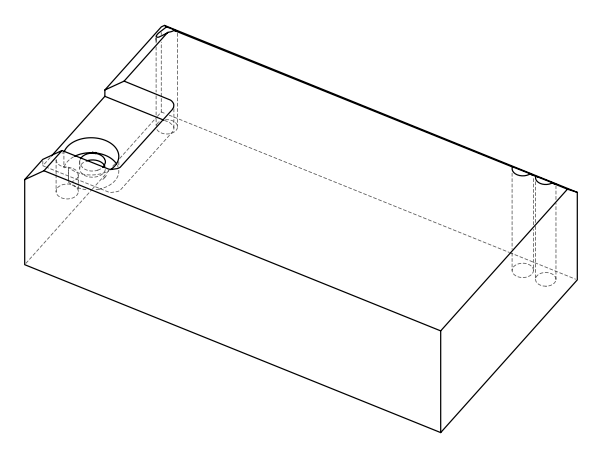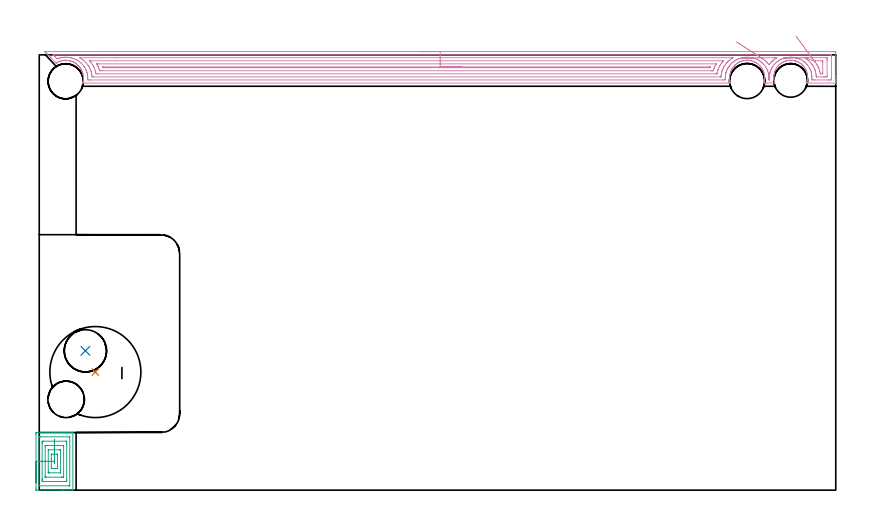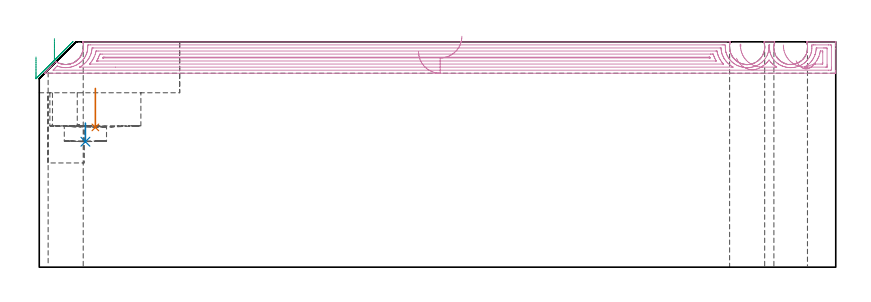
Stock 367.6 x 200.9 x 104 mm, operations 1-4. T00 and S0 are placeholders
(PLAN: 19 operations, 13 tool changes, 38.1 min)
(1 INDEXABLE_INSERT_DRILL_BLIND_HOLE_FROM_SOLID | STEP1POCKET | NXT0302_036 | 0.08 min | 54020 mm3)
(2 INDEXABLE_INSERT_DRILL_BLIND_HOLE_FROM_SOLID_1 | STEP1POCKET_2 | NXT0302_010 | 0.04 min | 2025 mm3)
(3 AREA_MILL | FG_CHAMFER_SURFACE | UGT0205_001 | 1.66 min | 4932 mm3)
(4 AREA_MILL_1 | FG_CHAMFER_SURFACE_1 | UGT0205_001 | 16.6 min | 38607 mm3)
(5 AREA_MILL_2 | FG_CHAMFER_SURFACE_2 | UGT0205_001 | 4.2 min | 11826 mm3)
(6 MILL_SLOT | SLOT_PARTIAL_RECTANGULAR | UGT0201_133 | Follow Part, ap 3.75, ae 75% | 12.02 min | 103542 mm3)
(7 MILL_BLIND_HOLE_FROM_SOLID_MATERIAL | STEP1POCKET_1 | UGT0201_133 | Spiral | 0.28 min | 4954 mm3)
(8 SPOT_DRILL | STEP1HOLE | NXT0321_9005460120000 | 0.03 min | 0 mm3)
(9 SPOT_DRILL_1 | STEP1HOLE_1 | NXT0321_9005460120000 | 0.03 min | 1 mm3)
(10 SPOT_DRILL_2 | STEP1HOLE_2 | NXT0321_9005460120000 | 0.03 min | 4 mm3)
(11 DRILL_BLIND_HOLE_INTO_CENTER | STEP1HOLE | NXT0301_077 | 0.07 min | 813 mm3)
(12 GUN_DRILL_THROUGH_HOLE | STEP1HOLE | UGT0307_007 | 0.53 min | 6999 mm3)
(13 DRILL_TO_ENLARGE_THROUGH_HOLE | STEP1HOLE | UGT0301_286 | 0.45 min | 12340 mm3)
(14 DRILL_BLIND_HOLE_INTO_CENTER_1 | STEP1HOLE_1 | UGT0301_185 | 0.05 min | 174 mm3)
(15 GUN_DRILL_THROUGH_HOLE_1 | STEP1HOLE_1 | UGT0307_002 | 0.51 min | 2680 mm3)
(16 SPADE_DRILL_TO_ENLARGE_THROUGH_HOLE | STEP1HOLE_1 | UGT0306_006 | 0.45 min | 16118 mm3)
(17 DRILL_BLIND_HOLE_INTO_CENTER_2 | STEP1HOLE_2 | NXT0301_077 | 0.07 min | 1056 mm3)
(18 GUN_DRILL_THROUGH_HOLE_2 | STEP1HOLE_2 | UGT0307_007 | 0.53 min | 6986 mm3)
(19 DRILL_TO_ENLARGE_THROUGH_HOLE_1 | STEP1HOLE_2 | UGT0301_286 | 0.45 min | 12721 mm3)
(TOOL NXT0302_036 | Index. Insert Drill 42mm [880-D4200L50-05] | D42 PA176 FL210 Z2)
(TOOL NXT0302_010 | Index. Insert Drill 19.5mm [880-D1950L25-05] | D19.5 PA176 FL98 Z2)
(TOOL UGT0205_001 | Chamfer Mill 20 x 3 x 45 deg. | D20 FL50 Z2)
(TOOL UGT0201_133 | Carbide End Mill 15.0 | D15 FL30 Z4)
(TOOL NXT0321_9005460120000 | NC Spot Drill, 142deg, 12mm, Carbide, Uncoated | D12 PA142 FL30 Z2)
(TOOL NXT0301_077 | Carbide Drill 10.6mm [860.1-1060-053A1-MM 2214] | D10.6 PA140 FL71 Z2)
(TOOL UGT0307_007 | Gun Drill 10 mm | D10 PA130 FL24 Z1)
(TOOL UGT0301_286 | Twist Drill 16.2 mm | D16.2 PA118 FL125 Z2)
(TOOL UGT0301_185 | Twist Drill 6.3 mm | D6.3 PA118 FL61 Z2)
(TOOL UGT0307_002 | Gun Drill 6 mm | D6 PA130 FL24 Z1)
(TOOL UGT0306_006 | Spade Drill 15.5mm | D15.5 PA132 FL10 Z2)
(OP 1 INDEXABLE_INSERT_DRILL_BLIND_HOLE_FROM_SOLID)
G17 G21 G94 G90
T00 M6
G54
G17 G0 G90 X25.9 Y54.5 S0 M3
G43 Z114. H1
G94 G81 G98 Z64.5 F250. R82.5
G80
M5
M2
(OP 2 INDEXABLE_INSERT_DRILL_BLIND_HOLE_FROM_SOLID_1)
G17 G21 G94 G90
T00 M6
G54
G17 G0 G90 X21.3 Y64.3 S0 M3
G43 Z114. H1
G94 G81 G98 Z57.9 F250. R66.5
G80
M5
M2
(OP 3 AREA_MILL)
G17 G21 G94 G90
T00 M6
G54
G17 G0 G90 X-1.5 Y3.3 S1061 M3
G43 Z114. H0
Z97.
G94 G1 Y3.338 Z96.128 F250.
Y3.452 Z95.263
Y3.641 Z94.412
Y3.903 Z93.58
Y4.237 Z92.774
Y4.64 Z92.
Y5.109 Z91.264
Y5.64 Z90.572
Y6.229 Z89.929
Y6.872 Z89.34
Y7.564 Z88.808
Y8.3 Z88.34
Y9.074 Z87.937
Y9.88 Z87.603
Y10.712 Z87.341
Y11.564 Z87.152
Y12.428 Z87.038
Y13.3 Z87.
Y25.752
X-1.497 Y26.115 Z87.003
X-1.491 Y26.593 Z87.005
X-1.461 Y26.597 Z87.034
X-0.978 Y26.6 Z87.517
X10.546 Z99.039
X11.347 Z99.846
X11.432 Z99.931
X15.4 Z103.898
X15.493 Y26.594 Z103.989
X15.495 Y26.592 Z103.991
X15.5 Y26.557 Z104.
Y0.043
X15.495 Y0.008 Z103.991
X15.493 Y0.005 Z103.989
X15.399 Y0. Z103.898
X11.347 Z99.846
X10.546 Z99.039
X-1.201 Y0.001 Z87.295
X-1.462 Y0.003 Z87.034
X-1.491 Y0.007 Z87.005
X-1.497 Y0.485 Z87.003
X-1.5 Y1.005 Z87.
Y13.3
X-0.086 Z88.414
Y24.342
X-0.081 Y24.566 Z88.419
X-0.08 Y24.585 Z88.42
X-0.015 Y24.591 Z88.485
X0.12 Y24.597 Z88.62
X0.289 Y24.599 Z88.789
X0.542 Y24.6 Z89.042
X14.013 Y24.599 Z102.513
X14.041 Y24.597 Z102.541
X14.068 Y24.59 Z102.568
X14.079 Y24.584 Z102.579
X14.081 Y24.564 Z102.581
X14.086 Y24.354 Z102.586
Y2.258
X14.081 Y2.034 Z102.581
X14.079 Y2.015 Z102.579
X14.014 Y2.009 Z102.514
X13.88 Y2.003 Z102.38
X13.711 Y2.001 Z102.211
X13.458 Y2. Z101.958
X-0.013 Y2.001 Z88.487
X-0.041 Y2.003 Z88.459
X-0.069 Y2.01 Z88.431
X-0.079 Y2.016 Z88.421
X-0.081 Y2.036 Z88.419
X-0.086 Y2.246 Z88.414
Y13.3
X1.328 Z89.828
X1.329 Y21.696 Z89.829
X1.33 Y22.046 Z89.83
X1.335 Y22.58 Z89.835
X1.662 Y22.599 Z90.162
X1.681 Y22.6 Z90.181
X12.319 Y22.599 Z100.819
X12.664 Y22.58 Z101.164
X12.669 Y22.231 Z101.169
X12.671 Y21.696 Z101.171
Y21.345
Y4.904
X12.67 Y4.554 Z101.17
X12.664 Y4.02 Z101.164
X12.338 Y4.001 Z100.838
X12.319 Y4. Z100.819
X1.681 Y4.001 Z90.181
X1.335 Y4.02 Z89.835
X1.331 Y4.369 Z89.831
X1.329 Y4.904 Z89.829
X1.328 Y5.255 Z89.828
Y13.3
X2.743 Z91.243
Y20.283
X2.745 Y20.461 Z91.245
X2.747 Y20.549 Z91.247
X2.749 Y20.585 Z91.249
X2.789 Y20.591 Z91.289
X3.454 Y20.599 Z91.954
X3.667 Y20.6 Z92.167
X10.76 Y20.598 Z99.26
X11.235 Y20.59 Z99.735
X11.251 Y20.582 Z99.751
X11.253 Y20.557 Z99.753
X11.255 Y20.492 Z99.755
X11.257 Y20.363 Z99.757
Y20.103
Y6.317
X11.255 Y6.139 Z99.755
X11.253 Y6.051 Z99.753
X11.251 Y6.015 Z99.751
X11.211 Y6.009 Z99.711
X10.546 Y6.001 Z99.046
X10.333 Y6. Z98.833
X3.24 Y6.001 Z91.74
X2.764 Y6.01 Z91.264
X2.749 Y6.018 Z91.249
X2.747 Y6.043 Z91.247
X2.745 Y6.108 Z91.245
X2.743 Y6.237 Z91.243
Y6.497
Y13.3
X4.157 Z92.657
X4.158 Y18.343 Z92.658
X4.161 Y18.527 Z92.661
X4.164 Y18.577 Z92.664
X4.167 Y18.591 Z92.667
X4.176 Y18.593 Z92.676
X4.231 Y18.597 Z92.731
X4.341 Y18.599 Z92.841
X9.219 Y18.6 Z97.719
X9.659 Y18.598 Z98.159
X9.806 Y18.595 Z98.306
X9.83 Y18.591 Z98.33
X9.836 Y18.588 Z98.336
X9.838 Y18.563 Z98.338
X9.841 Y18.466 Z98.341
X9.843 Y18.344 Z98.343
Y18.161
X9.842 Y8.257 Z98.342
X9.839 Y8.073 Z98.339
X9.836 Y8.023 Z98.336
X9.833 Y8.009 Z98.333
X9.824 Y8.007 Z98.324
X9.769 Y8.003 Z98.269
X9.659 Y8.001 Z98.159
X4.781 Y8. Z93.281
X4.341 Y8.002 Z92.841
X4.194 Y8.005 Z92.694
X4.17 Y8.009 Z92.67
X4.164 Y8.012 Z92.664
X4.162 Y8.037 Z92.662
X4.158 Y8.134 Z92.658
X4.157 Y8.622 Z92.657
Y13.3
X5.571 Z94.071
Y14.283
Y16.05
X5.572 Y16.393 Z94.072
X5.575 Y16.528 Z94.075
X5.578 Y16.586 Z94.078
X5.699 Y16.593 Z94.199
X5.907 Y16.599 Z94.407
X8.232 Z96.732
X8.342 Y16.595 Z96.842
X8.412 Y16.59 Z96.912
X8.422 Y16.57 Z96.922
X8.425 Y16.393 Z96.925
X8.428 Y15.853 Z96.928
X8.429 Y10.55 Z96.929
X8.428 Y10.207 Z96.928
X8.425 Y10.072 Z96.925
X8.422 Y10.014 Z96.922
X8.301 Y10.007 Z96.801
X8.093 Y10.001 Z96.593
X5.768 Z94.268
X5.658 Y10.005 Z94.158
X5.588 Y10.01 Z94.088
X5.578 Y10.03 Z94.078
X5.575 Y10.207 Z94.075
X5.571 Y10.747 Z94.071
Y13.3
X6.985 Z95.485
Y13.742
Y13.756
X7. Y14.195 Z95.5
X7.014 Y13.742 Z95.514
X7.015 Y13.727 Z95.515
Y12.858
X7.014 Y12.844 Z95.514
X7. Y12.408 Z95.5
X6.985 Y12.858 Z95.485
Y12.873
Y13.3
Y14.172 Z95.523
Y15.037 Z95.637
Y15.888 Z95.826
Y16.72 Z96.088
Y17.526 Z96.422
Y18.3 Z96.825
Y19.036 Z97.294
Y19.728 Z97.825
Y20.371 Z98.414
Y20.96 Z99.057
Y21.492 Z99.75
Y21.96 Z100.485
Y22.363 Z101.259
Y22.697 Z102.065
Y22.959 Z102.897
Y23.148 Z103.749
Y23.262 Z104.614
Y23.3 Z105.485
G0 Z114.
M5
M2
(OP 4 AREA_MILL_1)
G17 G21 G94 G90
T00 M6
G54
G17 G0 G90 X175.05 Y202.4 S1061 M3
G43 Z114. H0
Z99.5
G94 G1 X175.088 Z98.629 F250.
X175.202 Z97.764
X175.391 Z96.912
X175.653 Z96.08
X175.987 Z95.274
X176.39 Z94.5
X176.859 Z93.764
X177.39 Z93.072
X177.979 Z92.429
X178.622 Z91.84
X179.314 Z91.309
X180.05 Z90.84
X180.824 Z90.437
X181.63 Z90.103
X182.462 Z89.841
X183.314 Z89.652
X184.179 Z89.538
X185.05 Z89.5
X366.397
X366.973 Y202.398 Z89.502
X367.543 Y202.393 Z89.504
X367.592 Y202.392 Z89.506
X367.596 Y201.826 Z90.071
X367.6 Y201.202 Z90.695
Y191.144 Z100.751
Y189.722 Z102.175
Y189.364 Z102.531
Y188.648 Z103.252
Y188.361 Z103.538
Y187.952 Z103.94
X367.59 Y187.903 Z103.988
X367.42 Y187.9 Z104.
X354.458
X354.131 Y187.906 Z103.992
X354.219 Y188.207 Z103.692
X354.258 Y188.336 Z103.563
X354.373 Y188.737 Z103.162
X354.468 Y189.221 Z102.679
X354.535 Y189.665 Z102.235
X354.576 Y190.107 Z101.793
X354.592 Y190.551 Z101.349
X354.583 Y190.994 Z100.906
X354.547 Y191.436 Z100.464
X354.486 Y191.88 Z100.02
X354.403 Y192.322 Z99.578
X354.371 Y192.473 Z99.427
X354.265 Y192.842 Z99.058
X354.15 Y193.207 Z98.692
X353.969 Y193.652 Z98.245
X353.892 Y193.815 Z98.08
X353.791 Y194.034 Z97.864
X353.764 Y194.092 Z97.806
X353.564 Y194.465 Z97.432
X353.477 Y194.626 Z97.27
X353.247 Y194.977 Z96.92
X352.927 Y195.41 Z96.488
X352.584 Y195.829 Z96.068
X352.553 Y195.862 Z96.034
X352.13 Y196.276 Z95.619
X351.69 Y196.673 Z95.225
X351.594 Y196.749 Z95.15
X351.2 Y197.029 Z94.871
X350.796 Y197.292 Z94.608
X350.482 Y197.469 Z94.431
X350.435 Y197.494 Z94.406
X350.161 Y197.634 Z94.264
X349.988 Y197.711 Z94.186
X349.903 Y197.749 Z94.149
X349.826 Y197.779 Z94.119
X349.541 Y197.888 Z94.006
X349.458 Y197.922 Z93.975
X349.321 Y197.969 Z93.931
X349.102 Y198.042 Z93.858
X349.009 Y198.072 Z93.827
X348.647 Y198.168 Z93.731
X348.564 Y198.19 Z93.709
X348.116 Y198.281 Z93.619
X347.67 Y198.343 Z93.556
X347.222 Y198.383 Z93.514
X347.095 Y198.387 Z93.506
X346.999 Y198.392 Z93.502
X346.911
X346.608 Z93.503
X346.329 Y198.379 Z93.517
X345.882 Y198.337 Z93.559
X345.518 Y198.283 Z93.613
X345.435 Y198.271 Z93.626
X344.987 Y198.176 Z93.719
X344.542 Y198.056 Z93.841
X344.386 Y198.004 Z93.894
X344.284 Y197.969 Z93.928
X344.177 Y197.931 Z93.963
X344.093 Y197.904 Z93.992
X344.06 Y197.891 Z94.006
X343.73 Y197.76 Z94.135
X343.648 Y197.729 Z94.168
X343.547 Y197.684 Z94.215
X343.438 Y197.634 Z94.264
X343.093 Y197.453 Z94.442
X342.755 Y197.261 Z94.636
X342.376 Y197.013 Z94.885
X342.006 Y196.749 Z95.15
X341.942 Y196.697 Z95.202
X341.861 Y196.633 Z95.266
X341.446 Y196.257 Z95.642
X341.048 Y195.864 Z96.036
X340.968 Y195.775 Z96.124
X340.871 Y195.655 Z96.243
X340.823 Y195.595 Z96.301
X340.75 Y195.505 Z96.393
X340.65 Y195.382 Z96.517
X340.354 Y194.978 Z96.921
X340.074 Y194.544 Z97.356
X339.835 Y194.093 Z97.807
X339.631 Y193.653 Z98.247
X339.457 Y193.207 Z98.692
X339.367 Y192.924 Z98.975
X339.316 Y192.766 Z99.133
X339.26 Y192.56 Z99.34
X339.196 Y192.322 Z99.578
X339.181 Y192.26 Z99.64
X339.108 Y191.849 Z100.051
X339.052 Y191.436 Z100.464
X339.017 Y190.994 Z100.906
X339.008 Y190.551 Z101.349
X339.024 Y190.107 Z101.793
X339.064 Y189.665 Z102.235
X339.115 Y189.302 Z102.598
X339.181 Y188.94 Z102.96
X339.22 Y188.78 Z103.12
X339.344 Y188.333 Z103.565
X339.415 Y188.098 Z103.797
X339.47 Y187.903 Z103.989
X339.26 Y187.9 Z104.
X334.79
X334.448 Y187.906 Z103.992
X334.527 Y188.237 Z103.661
X334.551 Y188.33 Z103.568
X334.65 Y188.779 Z103.12
X334.713 Y189.119 Z102.78
X334.766 Y189.665 Z102.235
X334.789 Y190.108 Z101.792
X334.788 Y190.551 Z101.349
X334.762 Y190.994 Z100.906
X334.713 Y191.481 Z100.419
X334.634 Y191.902 Z99.997
X334.536 Y192.321 Z99.578
X334.406 Y192.767 Z99.133
X334.351 Y192.924 Z98.975
X334.251 Y193.207 Z98.692
X334.064 Y193.652 Z98.246
X333.986 Y193.815 Z98.083
X333.855 Y194.092 Z97.806
X333.82 Y194.159 Z97.739
X333.759 Y194.26 Z97.639
X333.571 Y194.573 Z97.326
X333.301 Y194.978 Z96.921
X333.171 Y195.15 Z96.748
X332.926 Y195.477 Z96.422
X332.756 Y195.673 Z96.227
X332.578 Y195.863 Z96.035
X332.033 Y196.39 Z95.509
X331.817 Y196.574 Z95.326
X331.594 Y196.749 Z95.15
X331.333 Y196.93 Z94.966
X331.214 Y197.014 Z94.884
X331.139 Y197.066 Z94.831
X330.696 Y197.333 Z94.564
X330.391 Y197.5 Z94.399
X330.246 Y197.579 Z94.32
X330.209 Y197.597 Z94.302
X330.134 Y197.635 Z94.265
X329.873 Y197.743 Z94.153
X329.745 Y197.797 Z94.099
X329.352 Y197.944 Z93.951
X328.907 Y198.084 Z93.814
X328.459 Y198.197 Z93.7
X328.11 Y198.266 Z93.633
X328.013 Y198.284 Z93.614
X327.638 Y198.334 Z93.561
X327.565 Y198.345 Z93.551
X327.434 Y198.355 Z93.541
X327.119 Y198.38 Z93.514
X326.906 Y198.386 Z93.504
X326.853 Y198.389 Z93.503
X326.807 Y198.392
X326.745 Y198.394 Z93.5
X326.68 Y198.397 Z93.499
X326.672
X326.511 Y198.389 Z93.504
X326.452 Y198.387 Z93.507
X326.421 Y198.384 Z93.508
X326.225 Y198.376 Z93.517
X325.851 Y198.343 Z93.55
X325.778 Y198.337 Z93.558
X325.578 Y198.309 Z93.588
X325.404 Y198.283 Z93.612
X325.33 Y198.274 Z93.624
X325.104 Y198.228 Z93.668
X324.957 Y198.197 Z93.696
X324.885 Y198.183 Z93.711
X324.436 Y198.067 Z93.829
X324.358 Y198.043 Z93.854
X323.991 Y197.927 Z93.971
X323.616 Y197.782 Z94.114
X323.461 Y197.718 Z94.182
X323.354 Y197.672 Z94.227
X323.267 Y197.634 Z94.264
X323.169 Y197.585 Z94.313
X323.098 Y197.549 Z94.348
X322.647 Y197.301 Z94.597
X322.281 Y197.079 Z94.821
X322.204 Y197.031 Z94.867
X322.065 Y196.93 Z94.966
X321.977 Y196.867 Z95.029
X321.896 Y196.809 Z95.087
X321.81 Y196.748 Z95.149
X321.492 Y196.485 Z95.41
X321.381 Y196.395 Z95.504
X321.311 Y196.337 Z95.562
X321.237 Y196.265 Z95.634
X321.16 Y196.188 Z95.707
X321.083 Y196.114 Z95.784
X320.929 Y195.963 Z95.935
X320.857 Y195.892 Z96.004
X320.827 Y195.863 Z96.034
X320.785 Y195.817 Z96.082
X320.666 Y195.684 Z96.214
X320.588 Y195.595 Z96.3
X320.487 Y195.483 Z96.414
X320.417 Y195.406 Z96.492
X320.098 Y194.978 Z96.921
X319.81 Y194.54 Z97.359
X319.685 Y194.328 Z97.57
X319.644 Y194.26 Z97.637
X319.593 Y194.174 Z97.726
X319.545 Y194.092 Z97.807
X319.327 Y193.632 Z98.265
X319.217 Y193.37 Z98.526
X319.149 Y193.207 Z98.692
X319.146 Y193.199 Z98.7
X319.049 Y192.924 Z98.974
X318.994 Y192.766 Z99.133
X318.892 Y192.418 Z99.482
X318.864 Y192.322 Z99.578
X318.798 Y192.034 Z99.866
X318.763 Y191.88 Z100.019
X318.688 Y191.436 Z100.464
X318.63 Y190.972 Z100.928
X318.616 Y190.551 Z101.349
X318.628 Y189.665 Z102.235
X318.63 Y189.628 Z102.272
X318.682 Y189.203 Z102.697
X318.699 Y189.101 Z102.799
X318.751 Y188.779 Z103.12
X318.852 Y188.317 Z103.58
X318.894 Y188.15 Z103.746
X318.951 Y187.904 Z103.99
X318.699 Y187.9 Z104.
X20.112
X20.083 Y187.905 Z103.993
X20.087 Y187.95 Z103.949
X20.112 Y188.062 Z103.838
X20.183 Y188.337 Z103.563
X20.216 Y188.484 Z103.416
X20.27 Y188.78 Z103.12
X20.333 Y189.222 Z102.678
X20.374 Y189.665 Z102.235
X20.392 Y190.108 Z101.792
X20.385 Y190.551 Z101.349
X20.355 Y190.994 Z100.906
X20.297 Y191.436 Z100.464
X20.197 Y192.002 Z99.898
X20.159 Y192.162 Z99.738
X20.117 Y192.322 Z99.578
X19.979 Y192.765 Z99.131
X19.921 Y192.924 Z98.97
X19.82 Y193.206 Z98.691
X19.813 Y193.223 Z98.675
X19.628 Y193.653 Z98.246
X19.549 Y193.815 Z98.083
X19.412 Y194.092 Z97.806
X19.304 Y194.29 Z97.608
X19.218 Y194.426 Z97.472
X19.087 Y194.638 Z97.261
X18.853 Y194.978 Z96.921
X18.771 Y195.083 Z96.816
X18.719 Y195.15 Z96.748
X18.545 Y195.376 Z96.524
X18.41 Y195.549 Z96.35
X18.27 Y195.709 Z96.19
X18.125 Y195.863 Z96.036
X17.825 Y196.156 Z95.743
X17.728 Y196.244 Z95.655
X17.517 Y196.438 Z95.461
X17.326 Y196.596 Z95.304
X17.296 Y196.619 Z95.281
X17.128 Y196.749 Z95.15
X16.943 Y196.876 Z95.023
X16.835 Y196.951 Z94.949
X16.646 Y197.079 Z94.818
X16.623 Y197.095 Z94.803
X16.537 Y197.146 Z94.751
X16.18 Y197.358 Z94.54
X15.73 Y197.599 Z94.299
X15.655 Y197.633 Z94.263
X15.643 Y197.638 Z94.258
X14.836 Y197.953 Z93.946
X14.485 Y198.063 Z93.836
X14.391 Y198.091 Z93.805
X14.302 Y198.112 Z93.781
X14.131 Y198.154 Z93.738
X13.943 Y198.201 Z93.691
X13.855 Y198.217 Z93.674
X13.639 Y198.262 Z93.637
X13.619 Y198.266 Z93.634
X13.496 Y198.288 Z93.61
X13.466 Y198.292 Z93.605
X13.408 Y198.299 Z93.596
X13.114 Y198.339 Z93.557
X13.049 Y198.347 Z93.548
X12.961 Y198.353 Z93.54
X12.665 Y198.377 Z93.517
X12.602 Y198.382 Z93.512
X12.462 Y198.385 Z93.506
X12.434 Y198.387
X12.385 Y198.388 Z93.504
X12.343 Y198.39 Z93.502
X12.155 Y198.397 Z93.499
X12.067 Y198.392 Z93.501
X12. Y198.39 Z93.507
X11.995
X11.879 Y198.383 Z93.51
X11.708 Y198.376 Z93.519
X11.3 Y198.341 Z93.557
X11.262 Y198.338 Z93.561
X10.814 Y198.273 Z93.626
X10.777 Y198.266 Z93.633
X10.726 Y198.255 Z93.643
X10.525 Y198.216 Z93.684
X10.368 Y198.184 Z93.715
X10.279 Y198.161 Z93.738
X9.92 Y198.068 Z93.832
X9.475 Y197.926 Z93.97
X9.385 Y197.891 Z94.003
X9.117 Y197.791 Z94.107
X9.108 Y197.788 Z94.11
X8.746 Y197.634 Z94.264
X8.581 Y197.554 Z94.345
X8.157 Y197.326 Z94.573
X8.044 Y197.26 Z94.639
X7.819 Y197.13 Z94.77
X7.806 Y197.126 Z94.774
X7.785 Y197.119 Z94.78
X7.688 Y197.212 Z94.686
X5.743 Y199.156 Z92.741
X5.68 Y199.22 Z92.679
X5.511 Y199.389 Z92.51
X5.446 Y199.452 Z92.444
X5.384 Y199.515 Z92.384
X5.213 Y199.687 Z92.212
X5.149 Y199.749 Z92.147
X5.089 Y199.811 Z92.088
X4.915 Y199.985 Z91.914
X4.853 Y200.046 Z91.851
X4.793 Y200.106 Z91.793
X4.617 Y200.283 Z91.616
X4.556 Y200.343 Z91.554
X4.498 Y200.402 Z91.497
X4.319 Y200.581 Z91.318
X4.259 Y200.639 Z91.257
X4.202 Y200.697 Z91.202
X4.021 Y200.879 Z91.02
X3.963 Y200.936 Z90.961
X3.907 Y200.993 Z90.906
X3.723 Y201.177 Z90.722
X3.666 Y201.233 Z90.664
X3.611 Y201.288 Z90.611
X3.425 Y201.475 Z90.424
X3.369 Y201.53 Z90.367
X3.316 Y201.584 Z90.315
X3.127 Y201.773 Z90.126
X3.072 Y201.826 Z90.071
X2.917 Y201.983 Z89.917
X2.829 Y202.071 Z89.829
X2.628 Y202.271 Z89.627
X2.531 Y202.372 Z89.525
X2.517 Y202.394 Z89.503
X2.531 Y202.399 Z89.499
X2.743 Y202.4 Z89.5
X185.05
Y200.986 Z90.914
X364.341 Y200.985 Z90.915
X365.185 Y200.979 Z90.921
X365.59 Y200.936 Z90.964
X365.597 Y200.456 Z91.444
X365.599 Y200.046 Z91.854
X365.6 Y199.633 Z92.267
X365.599 Y190.254 Z101.646
X365.597 Y189.844 Z102.056
X365.59 Y189.364 Z102.536
X365.229 Y189.321 Z102.579
X365.185 Y189.318 Z102.582
X364.341 Y189.314 Z102.586
X364.291
X358.034
X357.187 Y189.317 Z102.583
X357.14 Y189.319 Z102.581
X356.511 Y189.364 Z102.536
X356.557 Y189.944 Z101.956
X356.572 Y190.254 Z101.646
X356.577 Y190.814 Z101.086
X356.564 Y191.144 Z100.756
X356.503 Y191.778 Z100.122
X356.464 Y192.034 Z99.866
X356.294 Y192.876 Z99.024
X356.281 Y192.924 Z98.976
X356.246 Y193.049 Z98.851
X356.05 Y193.627 Z98.273
X355.974 Y193.815 Z98.085
X355.779 Y194.279 Z97.621
X355.564 Y194.705 Z97.195
X355.352 Y195.105 Z96.795
X355.036 Y195.595 Z96.305
X354.458 Y196.358 Z95.542
X354.349 Y196.485 Z95.415
X354.169 Y196.685 Z95.215
X353.963 Y196.887 Z95.013
X353.564 Y197.273 Z94.627
X353.45 Y197.375 Z94.525
X353.235 Y197.561 Z94.339
X353.023 Y197.729 Z94.171
X352.67 Y197.98 Z93.92
X352.239 Y198.266 Z93.634
X351.776 Y198.54 Z93.36
X351.201 Y198.837 Z93.063
X350.882 Y198.976 Z92.924
X350.423 Y199.156 Z92.744
X349.988 Y199.304 Z92.596
X349.769 Y199.374 Z92.526
X349.094 Y199.547 Z92.353
X348.601 Y199.646 Z92.254
X348.2 Y199.704 Z92.196
X347.582 Y199.771 Z92.129
X347.306 Y199.791 Z92.109
X346.652 Y199.807 Z92.093
X346.613 Y199.806 Z92.094
X346.412 Y199.795 Z92.105
X345.813 Y199.752 Z92.148
X345.518 Y199.722 Z92.178
X345.022 Y199.649 Z92.251
X344.624 Y199.57 Z92.33
X344.284 Y199.495 Z92.405
X343.73 Y199.342 Z92.558
X343.588 Y199.297 Z92.603
X343.167 Y199.156 Z92.744
X342.874 Y199.044 Z92.856
X342.836 Y199.028 Z92.872
X342.307 Y198.793 Z93.107
X341.942 Y198.603 Z93.297
X341.724 Y198.482 Z93.418
X341.354 Y198.266 Z93.634
X341.166 Y198.148 Z93.752
X341.122 Y198.119 Z93.781
X341.048 Y198.069 Z93.831
X340.645 Y197.777 Z94.123
X340.471 Y197.645 Z94.255
X340.144 Y197.375 Z94.525
X339.696 Y196.946 Z94.954
X339.26 Y196.51 Z95.39
X339.248 Y196.497 Z95.403
X339.239 Y196.485 Z95.415
X339.147 Y196.373 Z95.527
X338.565 Y195.595 Z96.305
X338.366 Y195.296 Z96.604
X338.149 Y194.921 Z96.979
X338.034 Y194.705 Z97.195
X337.85 Y194.328 Z97.572
X337.63 Y193.815 Z98.085
X337.472 Y193.405 Z98.495
X337.328 Y192.924 Z98.976
X337.27 Y192.723 Z99.177
X337.232 Y192.55 Z99.35
X337.135 Y192.034 Z99.866
X337.109 Y191.874 Z100.026
X337.068 Y191.547 Z100.353
X337.036 Y191.144 Z100.756
X337.017 Y190.691 Z101.209
X337.019 Y190.423 Z101.477
X337.025 Y190.254 Z101.646
X337.049 Y189.833 Z102.067
X337.071 Y189.6 Z102.3
X337.095 Y189.364 Z102.536
X337.096 Y189.328 Z102.572
X337.094 Y189.323 Z102.577
X337.081 Y189.32 Z102.58
X337.042 Y189.317 Z102.583
X336.981 Y189.318 Z102.582
X336.952 Y189.321 Z102.579
X336.751 Y189.364 Z102.536
X336.758 Y189.543 Z102.357
X336.771 Y189.9 Z102.
X336.781 Y190.254 Z101.646
X336.783 Y190.458 Z101.442
X336.766 Y190.793 Z101.107
X336.742 Y191.144 Z100.756
X336.673 Y191.732 Z100.168
X336.637 Y191.976 Z99.924
X336.626 Y192.034 Z99.866
X336.618 Y192.074 Z99.826
X336.578 Y192.254 Z99.646
X336.392 Y192.924 Z98.976
X336.215 Y193.453 Z98.447
X336.072 Y193.815 Z98.085
X335.955 Y194.091 Z97.809
X335.684 Y194.671 Z97.229
X335.637 Y194.752 Z97.148
X335.09 Y195.595 Z96.305
X334.79 Y195.997 Z95.903
X334.383 Y196.485 Z95.415
X333.896 Y196.977 Z94.923
X333.691 Y197.171 Z94.729
X333.464 Y197.375 Z94.525
X333.002 Y197.744 Z94.156
X332.695 Y197.959 Z93.941
X332.228 Y198.266 Z93.634
X332.108 Y198.34 Z93.56
X331.925 Y198.448 Z93.452
X331.214 Y198.817 Z93.083
X330.394 Y199.156 Z92.744
X330.32 Y199.184 Z92.716
X330.276 Y199.2 Z92.7
X329.766 Y199.355 Z92.545
X329.426 Y199.448 Z92.452
X329.035 Y199.546 Z92.354
X328.532 Y199.643 Z92.257
X327.959 Y199.726 Z92.174
X327.638 Y199.757 Z92.143
X326.993 Y199.799 Z92.101
X326.745 Y199.812 Z92.088
X326.113 Y199.785 Z92.115
X325.851 Y199.764 Z92.136
X325.297 Y199.706 Z92.194
X325.138 Y199.685 Z92.215
X324.957 Y199.657 Z92.243
X324.533 Y199.578 Z92.322
X324.063 Y199.471 Z92.429
X323.811 Y199.406 Z92.494
X323.169 Y199.215 Z92.685
X323.124 Y199.2 Z92.7
X323.002 Y199.156 Z92.744
X322.483 Y198.949 Z92.951
X322.397 Y198.912 Z92.988
X322.275 Y198.856 Z93.044
X321.877 Y198.662 Z93.238
X321.381 Y198.392 Z93.508
X321.3 Y198.346 Z93.554
X321.17 Y198.266 Z93.634
X320.756 Y197.998 Z93.902
X320.487 Y197.805 Z94.095
X320.242 Y197.619 Z94.281
X319.943 Y197.375 Z94.525
X319.754 Y197.215 Z94.685
X319.593 Y197.066 Z94.834
X319.302 Y196.775 Z95.125
X319.024 Y196.485 Z95.415
X318.869 Y196.316 Z95.584
X318.699 Y196.12 Z95.78
X318.473 Y195.82 Z96.08
X318.309 Y195.595 Z96.305
X318.109 Y195.292 Z96.608
X317.805 Y194.815 Z97.085
X317.764 Y194.745 Z97.155
X317.743 Y194.705 Z97.195
X317.471 Y194.147 Z97.753
X317.327 Y193.815 Z98.085
X317.207 Y193.519 Z98.381
X317.002 Y192.924 Z98.976
X316.979 Y192.856 Z99.044
X316.911 Y192.624 Z99.276
X316.801 Y192.143 Z99.757
X316.782 Y192.034 Z99.866
X316.681 Y191.373 Z100.527
X316.654 Y191.144 Z100.756
X316.625 Y190.538 Z101.362
Y190.254 Z101.646
X316.634 Y189.639 Z102.261
X316.645 Y189.364 Z102.536
X316.062 Y189.318 Z102.582
X316.017 Y189.317 Z102.583
X315.173 Y189.314 Z102.586
X23.688
X22.841 Y189.317 Z102.583
X22.794 Y189.32 Z102.58
X22.361 Y189.364 Z102.536
X22.374 Y189.782 Z102.118
X22.38 Y190.254 Z101.646
X22.37 Y190.677 Z101.223
X22.334 Y191.144 Z100.756
X22.264 Y191.672 Z100.228
X22.197 Y192.034 Z99.866
X22.13 Y192.359 Z99.541
X22.009 Y192.816 Z99.084
X21.975 Y192.924 Z98.976
X21.9 Y193.156 Z98.744
X21.639 Y193.815 Z98.085
X21.435 Y194.278 Z97.622
X21.211 Y194.705 Z97.195
X21.006 Y195.057 Z96.843
X20.79 Y195.38 Z96.52
X20.641 Y195.595 Z96.305
X20.112 Y196.279 Z95.621
X19.931 Y196.485 Z95.415
X19.576 Y196.846 Z95.054
X19.218 Y197.185 Z94.715
X19.002 Y197.375 Z94.525
X18.625 Y197.677 Z94.223
X18.324 Y197.889 Z94.011
X17.748 Y198.266 Z93.634
X17.431 Y198.453 Z93.447
X17.009 Y198.686 Z93.214
X16.688 Y198.838 Z93.062
X16.537 Y198.9 Z93.
X15.887 Y199.156 Z92.744
X15.643 Y199.243 Z92.657
X15.511 Y199.287 Z92.613
X15.056 Y199.419 Z92.481
X14.749 Y199.496 Z92.404
X14.31 Y199.592 Z92.308
X13.855 Y199.673 Z92.227
X13.258 Y199.75 Z92.15
X13.102 Y199.765 Z92.135
X12.961 Y199.774 Z92.126
X12.311 Y199.803 Z92.097
X12.067 Y199.805 Z92.095
X11.44 Y199.779 Z92.121
X11.429
X11.173 Y199.75 Z92.15
X10.64 Y199.686 Z92.214
X10.472 Y199.662 Z92.239
X10.279 Y199.629 Z92.271
X9.883 Y199.55 Z92.35
X9.385 Y199.428 Z92.472
X9.168 Y199.371 Z92.529
X8.491 Y199.16 Z92.74
X8.48 Y199.156 Z92.744
X8.343 Y199.109 Z92.791
X8.292 Y199.092 Z92.808
X8.206 Y199.156 Z92.744
X7.597 Y199.755 Z92.145
X7.305 Y200.046 Z91.854
X6.703 Y200.649 Z91.251
X6.422 Y200.936 Z90.964
X6.39 Y200.971 Z90.929
X6.504 Y200.979 Z90.921
X6.603 Y200.984 Z90.916
X6.653 Y200.985 Z90.915
X6.703 Y200.986 Z90.914
X185.05
Y199.571 Z92.329
X319.593
X320.073 Y199.568 Z92.332
X320.127 Y199.564 Z92.336
X320.214 Y199.555 Z92.345
X319.573 Y199.156 Z92.744
X319.06 Y198.796 Z93.104
X318.699 Y198.522 Z93.378
X318.556 Y198.407 Z93.493
X318.389 Y198.266 Z93.634
X318.08 Y197.992 Z93.908
X317.805 Y197.731 Z94.169
X317.627 Y197.552 Z94.348
X317.46 Y197.375 Z94.525
X317.2 Y197.088 Z94.812
X316.911 Y196.757 Z95.143
X316.792 Y196.603 Z95.297
X316.706 Y196.485 Z95.415
X316.423 Y196.081 Z95.819
X316.105 Y195.595 Z96.305
X316.071 Y195.541 Z96.359
X316.017 Y195.452 Z96.448
X315.757 Y194.963 Z96.937
X315.629 Y194.705 Z97.195
X315.471 Y194.358 Z97.542
X315.248 Y193.815 Z98.085
X315.213 Y193.724 Z98.176
X315.123 Y193.461 Z98.439
X314.997 Y193.05 Z98.85
X314.964 Y192.924 Z98.976
X314.824 Y192.332 Z99.568
X314.772 Y192.034 Z99.866
X314.7 Y191.565 Z100.335
X314.653 Y191.144 Z100.756
X314.618 Y190.757 Z101.143
X314.611 Y190.735 Z101.165
X314.593 Y190.733 Z101.167
X314.542 Y190.73 Z101.17
X314.438 Y190.729 Z101.171
X314.229
X24.999
X24.582 Y190.731 Z101.169
X24.444 Y190.733 Z101.167
X24.401 Y190.735 Z101.165
X24.383 Y190.798 Z101.102
X24.311 Y191.414 Z100.486
X24.213 Y192.034 Z99.866
X24.126 Y192.489 Z99.411
X24.01 Y192.924 Z98.976
X23.913 Y193.251 Z98.649
X23.742 Y193.762 Z98.138
X23.721 Y193.815 Z98.085
X23.688 Y193.9 Z98.
X23.335 Y194.705 Z97.195
X22.956 Y195.434 Z96.466
X22.858 Y195.595 Z96.305
X22.794 Y195.697 Z96.203
X22.471 Y196.169 Z95.731
X22.232 Y196.485 Z95.415
X21.9 Y196.914 Z94.986
X21.491 Y197.375 Z94.525
X21.006 Y197.854 Z94.046
X20.556 Y198.266 Z93.634
X20.112 Y198.623 Z93.277
X19.342 Y199.156 Z92.744
X19.218 Y199.238 Z92.662
X18.99 Y199.383 Z92.517
X18.863 Y199.46 Z92.44
X18.797 Y199.502 Z92.398
X18.706 Y199.56 Z92.34
X18.742 Y199.565 Z92.335
X18.804 Y199.569 Z92.331
X18.948 Y199.571 Z92.329
X35.197
X185.05
Y198.157 Z93.743
X315.232
X315.741 Y198.151 Z93.749
X315.767 Y198.15 Z93.75
X315.755 Y198.133 Z93.767
X315.721 Y198.091 Z93.809
X315.523 Y197.867 Z94.033
X315.145 Y197.426 Z94.474
X315.123 Y197.399 Z94.501
X314.742 Y196.865 Z95.035
X314.483 Y196.485 Z95.415
X314.383 Y196.332 Z95.568
X314.229 Y196.089 Z95.811
X314.051 Y195.772 Z96.128
X313.957 Y195.595 Z96.305
X313.747 Y195.184 Z96.716
X313.528 Y194.705 Z97.195
X313.47 Y194.571 Z97.329
X313.335 Y194.241 Z97.659
X313.225 Y193.924 Z97.976
X313.19 Y193.815 Z98.085
X313.016 Y193.242 Z98.658
X312.936 Y192.924 Z98.976
X312.841 Y192.526 Z99.374
X312.779 Y192.243 Z99.657
X312.762 Y192.174 Z99.726
X312.752 Y192.149 Z99.751
X312.734 Y192.148 Z99.752
X312.637 Y192.145 Z99.755
X312.441 Y192.143 Z99.757
X312.332
X27.155
X26.37 Y192.148 Z99.752
X26.254 Y192.15 Z99.75
X26.223 Y192.169 Z99.731
X26.212 Y192.191 Z99.709
X26.044 Y192.924 Z98.976
X25.926 Y193.367 Z98.533
X25.775 Y193.815 Z98.085
X25.476 Y194.606 Z97.294
X25.434 Y194.705 Z97.195
X25.403 Y194.778 Z97.122
X25.153 Y195.304 Z96.596
X25. Y195.595 Z96.305
X24.852 Y195.87 Z96.03
X24.582 Y196.33 Z95.57
X24.481 Y196.485 Z95.415
X24.281 Y196.786 Z95.114
X23.829 Y197.375 Z94.525
X23.688 Y197.555 Z94.345
X23.263 Y198.053 Z93.847
X23.22 Y198.105 Z93.795
X23.193 Y198.144 Z93.756
X23.19 Y198.151 Z93.749
X23.199 Y198.152 Z93.748
X23.361 Y198.155 Z93.745
X23.688 Y198.157 Z93.743
X23.797
X185.05
Y196.743 Z95.157
X312.183 Y196.742 Z95.158
X312.285 Y196.741 Z95.159
X312.441 Y196.737 Z95.163
Y196.732 Z95.168
X312.35 Y196.576 Z95.324
X312.3 Y196.485 Z95.415
X312.037 Y195.997 Z95.903
X311.833 Y195.595 Z96.305
X311.742 Y195.401 Z96.499
X311.547 Y194.965 Z96.935
X311.473 Y194.779 Z97.121
X311.445 Y194.705 Z97.195
X311.24 Y194.12 Z97.78
X311.05 Y193.569 Z98.331
X310.997 Y193.564 Z98.336
X310.909 Y193.56 Z98.34
X310.653 Y193.558 Z98.342
X310.018 Y193.557 Z98.343
X309.759
X29.052
X28.413 Y193.561 Z98.339
X28.158 Y193.564 Z98.336
X27.922 Y193.578 Z98.322
X27.839 Y193.815 Z98.085
X27.666 Y194.305 Z97.595
X27.506 Y194.705 Z97.195
X27.264 Y195.301 Z96.599
X27.128 Y195.595 Z96.305
X27.008 Y195.85 Z96.05
X26.659 Y196.485 Z95.415
X26.562 Y196.661 Z95.239
X26.534 Y196.716 Z95.184
X26.525 Y196.736 Z95.164
X26.574 Y196.738 Z95.162
X26.746 Y196.741 Z95.159
X27.006 Y196.743 Z95.157
X27.264
X185.05
Y195.329 Z96.571
X309.133
X309.483 Y195.327 Z96.573
X309.544 Y195.325 Z96.575
X309.589 Y195.322 Z96.578
X309.598 Y195.317 Z96.583
X309.593 Y195.298 Z96.602
X309.538 Y195.154 Z96.746
X309.472 Y194.991 Z96.909
X309.454 Y194.978 Z96.922
X309.425 Y194.975 Z96.925
X309.359 Y194.973 Z96.927
X309.224 Y194.972 Z96.928
X308.865 Y194.971 Z96.929
X30.305
X29.946 Y194.972 Z96.928
X29.675 Y194.975 Z96.925
X29.516 Y194.978 Z96.922
X29.455 Y195.072 Z96.828
X29.358 Y195.291 Z96.609
X29.355 Y195.323 Z96.577
X29.368 Y195.324 Z96.576
X29.414 Y195.327 Z96.573
X29.508 Y195.328 Z96.572
X29.697 Y195.329 Z96.571
X185.05
X185.922 Z96.609
X186.787 Z96.723
X187.638 Z96.912
X188.47 Z97.174
X189.276 Z97.508
X190.05 Z97.911
X190.786 Z98.38
X191.478 Z98.911
X192.121 Z99.5
X192.711 Z100.143
X193.242 Z100.835
X193.71 Z101.571
X194.113 Z102.345
X194.447 Z103.151
X194.709 Z103.983
X194.898 Z104.835
X195.012 Z105.7
X195.05 Z106.571
G0 Z114.
X323.634 Y199.148
Z102.761
G1 Z101.889
X323.71 Y199.152 Z101.02
X323.862 Y199.158 Z100.161
X324.087 Y199.168 Z99.318
X324.385 Y199.181 Z98.498
X324.754 Y199.197 Z97.708
X325.189 Y199.216 Z96.952
X325.689 Y199.238 Z96.238
X326.249 Y199.262 Z95.569
X326.866 Y199.289 Z94.952
X327.533 Y199.319 Z94.392
X328.247 Y199.35 Z93.891
X329.002 Y199.383 Z93.455
X329.792 Y199.417 Z93.086
X330.611 Y199.453 Z92.788
X331.453 Y199.49 Z92.562
X332.311 Y199.527 Z92.411
X333.179 Y199.565 Z92.335
X333.229 Y199.567 Z92.333
X333.34 Y199.57 Z92.33
X333.479 Y199.571 Z92.329
X333.896
X339.26
X339.738 Y199.57 Z92.33
X339.929 Y199.568 Z92.332
X340.154 Y199.564 Z92.336
X340.373 Y199.544 Z92.356
X340.001 Y199.308 Z92.592
X339.768 Y199.156 Z92.744
X339.468 Y198.949 Z92.951
X339.26 Y198.8 Z93.1
X338.956 Y198.569 Z93.331
X338.598 Y198.266 Z93.634
X338.475 Y198.157 Z93.743
X338.366 Y198.056 Z93.844
X338.021 Y197.719 Z94.181
X337.68 Y197.375 Z94.525
X337.58 Y197.268 Z94.632
X337.472 Y197.144 Z94.756
X336.954 Y196.485 Z95.415
X336.869 Y196.38 Z95.52
X336.823 Y196.332 Z95.568
X336.799 Y196.36 Z95.54
X336.699 Y196.485 Z95.415
X336.578 Y196.641 Z95.259
X336.24 Y197.043 Z94.857
X335.943 Y197.375 Z94.525
X335.684 Y197.64 Z94.26
X335.365 Y197.948 Z93.952
X335.018 Y198.266 Z93.634
X334.79 Y198.449 Z93.451
X334.036 Y199.017 Z92.883
X333.896 Y199.108 Z92.792
X333.821 Y199.156 Z92.744
X333.179 Y199.565 Z92.335
X332.517 Y199.988 Z91.955
X331.83 Y200.427 Z91.646
X331.122 Y200.878 Z91.409
X330.399 Y201.339 Z91.246
X329.668 Y201.806 Z91.158
X328.932 Y202.275 Z91.146
X328.199 Y202.743 Z91.21
X327.473 Y203.206 Z91.35
X326.76 Y203.661 Z91.565
X326.065 Y204.104 Z91.852
X325.395 Y204.532 Z92.21
X324.753 Y204.941 Z92.636
X324.145 Y205.329 Z93.127
X323.575 Y205.693 Z93.678
X323.048 Y206.029 Z94.287
X322.568 Y206.335 Z94.948
X322.138 Y206.61 Z95.655
X321.761 Y206.85 Z96.405
G0 X343.435 Y199.368 Z102.534
G1 X343.455 Y199.369 Z101.662
X343.552 Y199.371 Z100.794
X343.723 Y199.374 Z99.939
X343.969 Y199.379 Z99.102
X344.286 Y199.385 Z98.29
X344.674 Y199.393 Z97.508
X345.127 Y199.402 Z96.763
X345.644 Y199.413 Z96.06
X346.221 Y199.424 Z95.405
X346.852 Y199.437 Z94.803
X347.533 Y199.451 Z94.258
X348.259 Y199.465 Z93.775
X349.025 Y199.48 Z93.357
X349.824 Y199.496 Z93.007
X350.65 Y199.513 Z92.728
X351.498 Y199.53 Z92.522
X352.36 Y199.547 Z92.391
X353.23 Y199.565 Z92.335
X353.385 Y199.568 Z92.332
X353.564 Y199.57 Z92.33
X354.04 Y199.571 Z92.329
X354.458
X362.98
X363.397 Y199.569 Z92.331
X363.536 Y199.567 Z92.333
X363.578 Y199.565 Z92.335
X363.59 Y199.491 Z92.409
X363.595 Y199.357 Z92.543
X363.598 Y199.156 Z92.744
X363.6 Y198.954 Z92.946
Y198.266 Z93.634
X363.599 Y191.144 Z100.756
X363.597 Y190.945 Z100.955
X363.59 Y190.747 Z101.153
X363.397 Y190.735 Z101.165
X362.918 Y190.731 Z101.169
X362.503 Y190.729 Z101.171
X362.027
X358.927
X358.788 Y190.73 Z101.17
X358.677 Y190.733 Z101.167
X358.612 Y190.735 Z101.165
X358.597 Y190.806 Z101.094
X358.569 Y191.144 Z100.756
X358.534 Y191.536 Z100.364
X358.474 Y192.034 Z99.866
X358.375 Y192.585 Z99.315
X358.298 Y192.924 Z98.976
X358.212 Y193.275 Z98.625
X358.059 Y193.79 Z98.11
X358.051 Y193.815 Z98.085
X358.034 Y193.866 Z98.034
X357.68 Y194.705 Z97.195
X357.344 Y195.392 Z96.508
X357.23 Y195.595 Z96.305
X357.14 Y195.752 Z96.148
X356.845 Y196.198 Z95.702
X356.63 Y196.485 Z95.415
X356.246 Y196.986 Z94.914
X355.918 Y197.375 Z94.525
X355.352 Y197.936 Z93.964
X354.996 Y198.266 Z93.634
X354.708 Y198.518 Z93.382
X354.458 Y198.715 Z93.185
X353.827 Y199.156 Z92.744
X353.23 Y199.565 Z92.335
X357.616 Y198.151 Z93.749
X357.639 Y198.153 Z93.747
X357.718 Y198.155 Z93.745
X358.034 Y198.157 Z93.743
X358.143
X360.825 Y198.156 Z93.744
X361.521 Y198.15 Z93.75
X361.59 Y198.139 Z93.761
X361.593 Y198.036 Z93.864
X361.597 Y197.819 Z94.081
X361.6 Y197.385 Z94.515
Y192.934 Z98.966
X361.597 Y192.484 Z99.416
X361.593 Y192.264 Z99.636
X361.59 Y192.16 Z99.74
X361.494 Y192.149 Z99.751
X360.715 Y192.145 Z99.755
X360.604 Y192.146 Z99.754
X360.516 Y192.15 Z99.75
X360.485 Y192.159 Z99.741
X360.477 Y192.18 Z99.72
X360.471 Y192.204 Z99.696
X360.451 Y192.297 Z99.603
X360.32 Y192.924 Z98.976
X360.205 Y193.432 Z98.468
X360.09 Y193.815 Z98.085
X359.821 Y194.583 Z97.317
X359.772 Y194.705 Z97.195
X359.738 Y194.788 Z97.112
X359.502 Y195.302 Z96.598
X359.357 Y195.595 Z96.305
X359.21 Y195.883 Z96.017
X358.927 Y196.39 Z95.51
X358.868 Y196.485 Z95.415
X358.762 Y196.65 Z95.25
X358.228 Y197.375 Z94.525
X358.145 Y197.486 Z94.414
X358.034 Y197.631 Z94.269
X357.707 Y198.033 Z93.867
X357.639 Y198.119 Z93.781
X357.616 Y198.151 Z93.749
X357.202 Y198.718 Z93.231
X356.763 Y199.319 Z92.776
X356.302 Y199.95 Z92.388
X355.823 Y200.606 Z92.07
X355.329 Y201.281 Z91.823
X354.825 Y201.972 Z91.65
X354.313 Y202.672 Z91.553
X353.799 Y203.376 Z91.531
X353.285 Y204.079 Z91.585
X352.777 Y204.776 Z91.716
X352.276 Y205.461 Z91.92
X351.789 Y206.128 Z92.198
X351.317 Y206.774 Z92.547
X350.865 Y207.393 Z92.965
X350.436 Y207.979 Z93.447
X350.034 Y208.53 Z93.991
X349.661 Y209.041 Z94.593
X349.321 Y209.507 Z95.247
G0 Z114.
M5
M2
